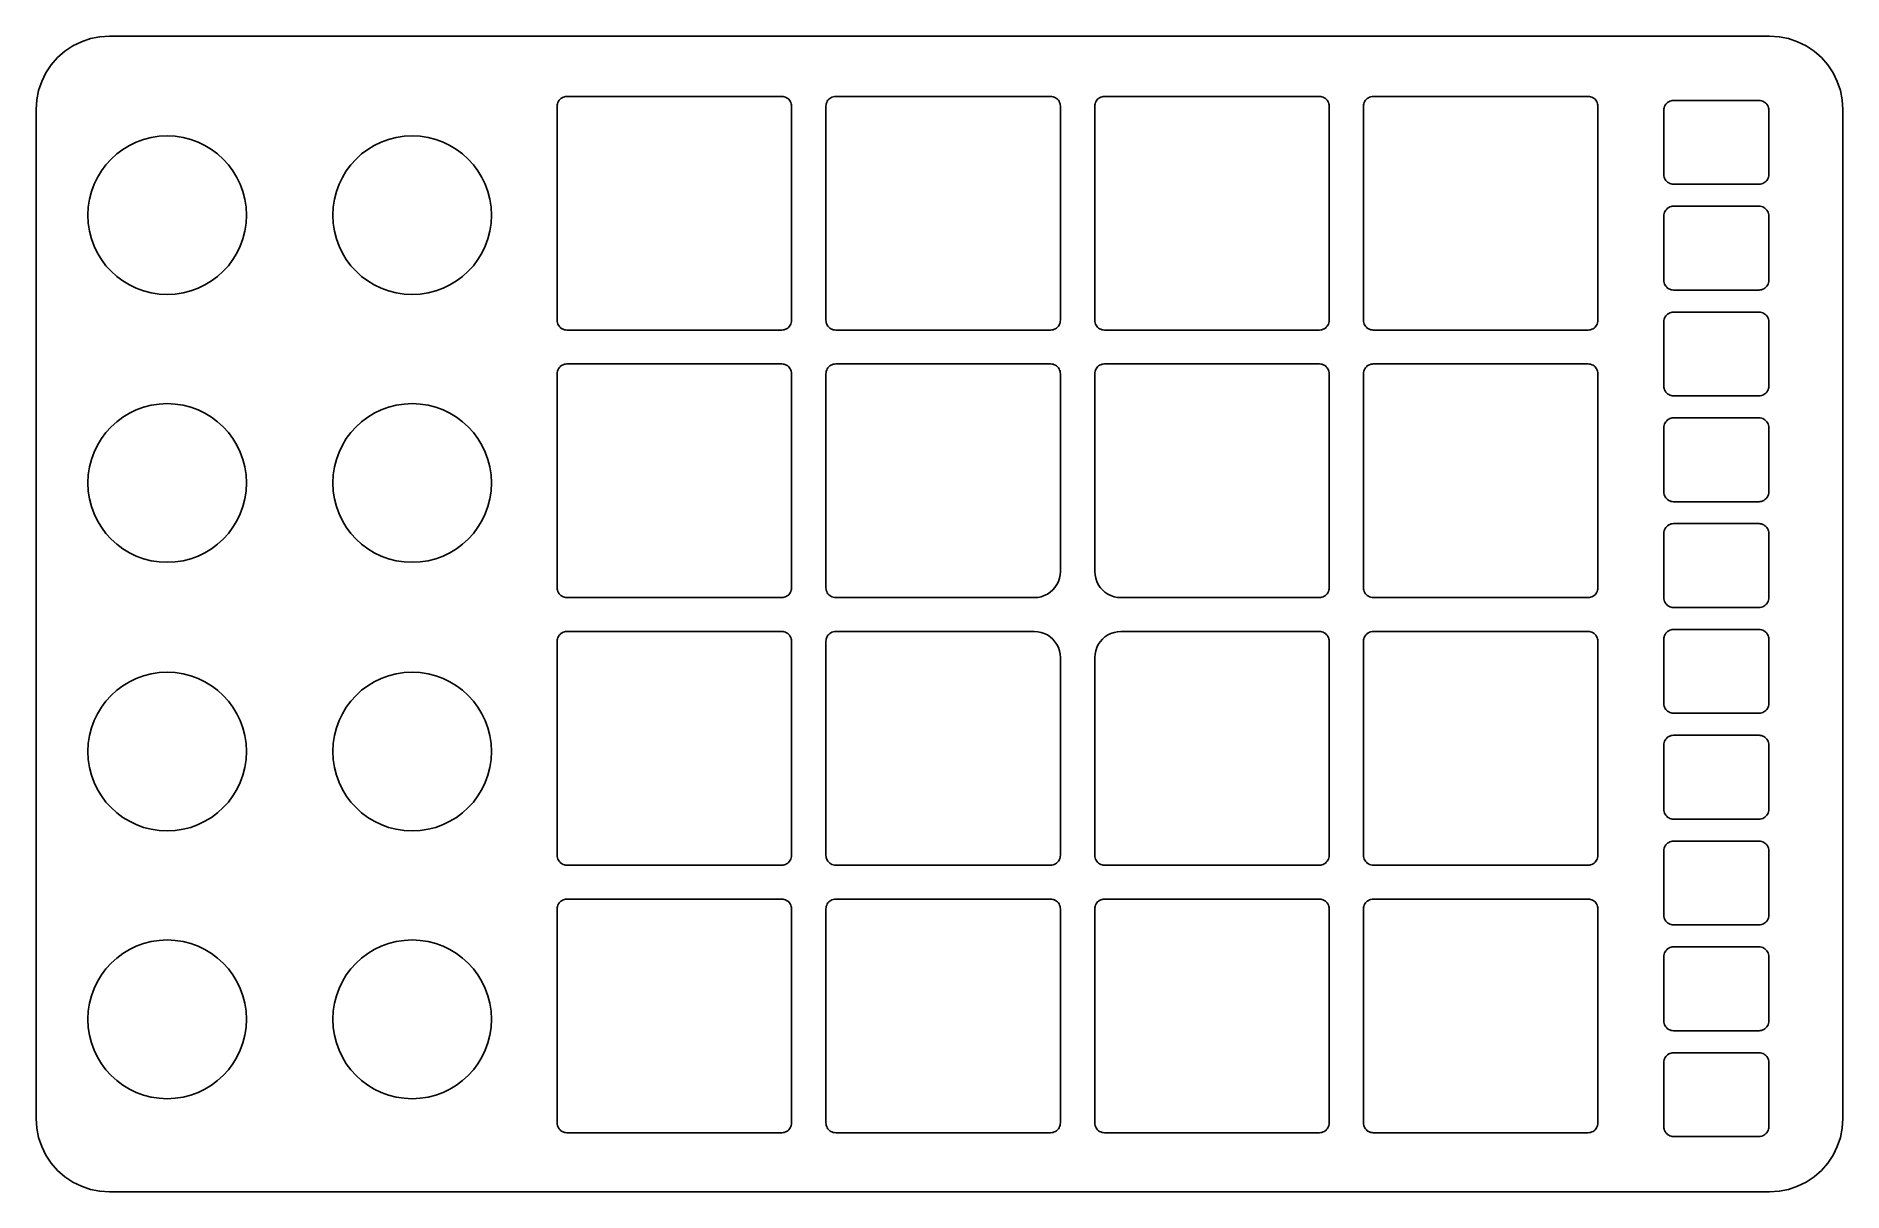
# Model space of a CAD drawing. Header units: millimetres. Extents: x 2 to 224, y 2 to 144.
import ezdxf

# ---------------------------------------------------------------- set-up
doc = ezdxf.new("R2010")
doc.units = ezdxf.units.MM

msp = doc.modelspace()

# ---------------------------------------------------------------- linework, layer by layer
at = {"layer": 'CUT', "color": 1}
for points in [[(2.5, 135.5), (2.577, 136.6747), (2.8067, 137.8294), (3.1851, 138.9442), (3.7058, 140), (4.3598, 140.9789), (5.136, 141.864), (6.0211, 142.6402), (7, 143.2942), (8.0558, 143.8149), (9.1706, 144.1933), (10.3253, 144.423), (11.5, 144.5), (215.5, 144.5), (216.6747, 144.423), (217.8294, 144.1933), (218.9442, 143.8149), (220, 143.2942), (220.9789, 142.6402), (221.864, 141.864), (222.6402, 140.9789), (223.2942, 140), (223.8149, 138.9442), (224.1933, 137.8294), (224.423, 136.6747), (224.5, 135.5), (224.5, 11.5), (224.423, 10.3253), (224.1933, 9.1706), (223.8149, 8.0558), (223.2942, 7), (222.6402, 6.0211), (221.864, 5.136), (220.9789, 4.3598), (220, 3.7058), (218.9442, 3.1851), (217.8294, 2.8067), (216.6747, 2.577), (215.5, 2.5), (11.5, 2.5), (10.3253, 2.577), (9.1706, 2.8067), (8.0558, 3.1851), (7, 3.7058), (6.0211, 4.3598), (5.136, 5.136), (4.3598, 6.0211), (3.7058, 7), (3.1851, 8.0558), (2.8067, 9.1706), (2.577, 10.3253), (2.5, 11.5)], [(66.52, 135.89), (66.5303, 136.0466), (66.5609, 136.2006), (66.6113, 136.3492), (66.6808, 136.49), (66.768, 136.6205), (66.8715, 136.7385), (66.9895, 136.842), (67.12, 136.9292), (67.2608, 136.9987), (67.4094, 137.0491), (67.5634, 137.0797), (67.72, 137.09), (94.12, 137.09), (94.2766, 137.0797), (94.4306, 137.0491), (94.5792, 136.9987), (94.72, 136.9292), (94.8505, 136.842), (94.9685, 136.7385), (95.072, 136.6205), (95.1592, 136.49), (95.2287, 136.3492), (95.2791, 136.2006), (95.3097, 136.0466), (95.32, 135.89), (95.32, 109.59), (95.3097, 109.4334), (95.2791, 109.2794), (95.2287, 109.1308), (95.1592, 108.99), (95.072, 108.8595), (94.9685, 108.7415), (94.8505, 108.638), (94.72, 108.5508), (94.5792, 108.4813), (94.4306, 108.4309), (94.2766, 108.4003), (94.12, 108.39), (67.72, 108.39), (67.5634, 108.4003), (67.4094, 108.4309), (67.2608, 108.4813), (67.12, 108.5508), (66.9895, 108.638), (66.8715, 108.7415), (66.768, 108.8595), (66.6808, 108.99), (66.6113, 109.1308), (66.5609, 109.2794), (66.5303, 109.4334), (66.52, 109.59)], [(99.55, 135.89), (99.5603, 136.0466), (99.5909, 136.2006), (99.6413, 136.3492), (99.7108, 136.49), (99.798, 136.6205), (99.9015, 136.7385), (100.0195, 136.842), (100.15, 136.9292), (100.2908, 136.9987), (100.4394, 137.0491), (100.5934, 137.0797), (100.75, 137.09), (127.15, 137.09), (127.3066, 137.0797), (127.4606, 137.0491), (127.6092, 136.9987), (127.75, 136.9292), (127.8805, 136.842), (127.9985, 136.7385), (128.102, 136.6205), (128.1892, 136.49), (128.2587, 136.3492), (128.3091, 136.2006), (128.3397, 136.0466), (128.35, 135.89), (128.35, 109.59), (128.3397, 109.4334), (128.3091, 109.2794), (128.2587, 109.1308), (128.1892, 108.99), (128.102, 108.8595), (127.9985, 108.7415), (127.8805, 108.638), (127.75, 108.5508), (127.6092, 108.4813), (127.4606, 108.4309), (127.3066, 108.4003), (127.15, 108.39), (100.75, 108.39), (100.5934, 108.4003), (100.4394, 108.4309), (100.2908, 108.4813), (100.15, 108.5508), (100.0195, 108.638), (99.9015, 108.7415), (99.798, 108.8595), (99.7108, 108.99), (99.6413, 109.1308), (99.5909, 109.2794), (99.5603, 109.4334), (99.55, 109.59)], [(132.58, 135.89), (132.5903, 136.0466), (132.6209, 136.2006), (132.6713, 136.3492), (132.7408, 136.49), (132.828, 136.6205), (132.9315, 136.7385), (133.0495, 136.842), (133.18, 136.9292), (133.3208, 136.9987), (133.4694, 137.0491), (133.6234, 137.0797), (133.78, 137.09), (160.18, 137.09), (160.3366, 137.0797), (160.4906, 137.0491), (160.6392, 136.9987), (160.78, 136.9292), (160.9105, 136.842), (161.0285, 136.7385), (161.132, 136.6205), (161.2192, 136.49), (161.2887, 136.3492), (161.3391, 136.2006), (161.3697, 136.0466), (161.38, 135.89), (161.38, 109.59), (161.3697, 109.4334), (161.3391, 109.2794), (161.2887, 109.1308), (161.2192, 108.99), (161.132, 108.8595), (161.0285, 108.7415), (160.9105, 108.638), (160.78, 108.5508), (160.6392, 108.4813), (160.4906, 108.4309), (160.3366, 108.4003), (160.18, 108.39), (133.78, 108.39), (133.6234, 108.4003), (133.4694, 108.4309), (133.3208, 108.4813), (133.18, 108.5508), (133.0495, 108.638), (132.9315, 108.7415), (132.828, 108.8595), (132.7408, 108.99), (132.6713, 109.1308), (132.6209, 109.2794), (132.5903, 109.4334), (132.58, 109.59)], [(165.6, 135.89), (165.6103, 136.0466), (165.6409, 136.2006), (165.6913, 136.3492), (165.7608, 136.49), (165.848, 136.6205), (165.9515, 136.7385), (166.0695, 136.842), (166.2, 136.9292), (166.3408, 136.9987), (166.4894, 137.0491), (166.6434, 137.0797), (166.8, 137.09), (193.2, 137.09), (193.3566, 137.0797), (193.5106, 137.0491), (193.6592, 136.9987), (193.8, 136.9292), (193.9305, 136.842), (194.0485, 136.7385), (194.152, 136.6205), (194.2392, 136.49), (194.3087, 136.3492), (194.3591, 136.2006), (194.3897, 136.0466), (194.4, 135.89), (194.4, 109.59), (194.3897, 109.4334), (194.3591, 109.2794), (194.3087, 109.1308), (194.2392, 108.99), (194.152, 108.8595), (194.0485, 108.7415), (193.9305, 108.638), (193.8, 108.5508), (193.6592, 108.4813), (193.5106, 108.4309), (193.3566, 108.4003), (193.2, 108.39), (166.8, 108.39), (166.6434, 108.4003), (166.4894, 108.4309), (166.3408, 108.4813), (166.2, 108.5508), (166.0695, 108.638), (165.9515, 108.7415), (165.848, 108.8595), (165.7608, 108.99), (165.6913, 109.1308), (165.6409, 109.2794), (165.6103, 109.4334), (165.6, 109.59)], [(202.5, 135.4), (202.5103, 135.5566), (202.5409, 135.7106), (202.5913, 135.8592), (202.6608, 136), (202.748, 136.1305), (202.8515, 136.2485), (202.9695, 136.352), (203.1, 136.4392), (203.2408, 136.5087), (203.3894, 136.5591), (203.5434, 136.5897), (203.7, 136.6), (214.2, 136.6), (214.3566, 136.5897), (214.5106, 136.5591), (214.6592, 136.5087), (214.8, 136.4392), (214.9305, 136.352), (215.0485, 136.2485), (215.152, 136.1305), (215.2392, 136), (215.3087, 135.8592), (215.3591, 135.7106), (215.3897, 135.5566), (215.4, 135.4), (215.4, 127.5), (215.3897, 127.3434), (215.3591, 127.1894), (215.3087, 127.0408), (215.2392, 126.9), (215.152, 126.7695), (215.0485, 126.6515), (214.9305, 126.548), (214.8, 126.4608), (214.6592, 126.3913), (214.5106, 126.3409), (214.3566, 126.3103), (214.2, 126.3), (203.7, 126.3), (203.5434, 126.3103), (203.3894, 126.3409), (203.2408, 126.3913), (203.1, 126.4608), (202.9695, 126.548), (202.8515, 126.6515), (202.748, 126.7695), (202.6608, 126.9), (202.5913, 127.0408), (202.5409, 127.1894), (202.5103, 127.3434), (202.5, 127.5)], [(202.5, 122.4), (202.5103, 122.5566), (202.5409, 122.7106), (202.5913, 122.8592), (202.6608, 123), (202.748, 123.1305), (202.8515, 123.2485), (202.9695, 123.352), (203.1, 123.4392), (203.2408, 123.5087), (203.3894, 123.5591), (203.5434, 123.5897), (203.7, 123.6), (214.2, 123.6), (214.3566, 123.5897), (214.5106, 123.5591), (214.6592, 123.5087), (214.8, 123.4392), (214.9305, 123.352), (215.0485, 123.2485), (215.152, 123.1305), (215.2392, 123), (215.3087, 122.8592), (215.3591, 122.7106), (215.3897, 122.5566), (215.4, 122.4), (215.4, 114.5), (215.3897, 114.3434), (215.3591, 114.1894), (215.3087, 114.0408), (215.2392, 113.9), (215.152, 113.7695), (215.0485, 113.6515), (214.9305, 113.548), (214.8, 113.4608), (214.6592, 113.3913), (214.5106, 113.3409), (214.3566, 113.3103), (214.2, 113.3), (203.7, 113.3), (203.5434, 113.3103), (203.3894, 113.3409), (203.2408, 113.3913), (203.1, 113.4608), (202.9695, 113.548), (202.8515, 113.6515), (202.748, 113.7695), (202.6608, 113.9), (202.5913, 114.0408), (202.5409, 114.1894), (202.5103, 114.3434), (202.5, 114.5)], [(202.5, 109.4), (202.5103, 109.5566), (202.5409, 109.7106), (202.5913, 109.8592), (202.6608, 110), (202.748, 110.1305), (202.8515, 110.2485), (202.9695, 110.352), (203.1, 110.4392), (203.2408, 110.5087), (203.3894, 110.5591), (203.5434, 110.5897), (203.7, 110.6), (214.2, 110.6), (214.3566, 110.5897), (214.5106, 110.5591), (214.6592, 110.5087), (214.8, 110.4392), (214.9305, 110.352), (215.0485, 110.2485), (215.152, 110.1305), (215.2392, 110), (215.3087, 109.8592), (215.3591, 109.7106), (215.3897, 109.5566), (215.4, 109.4), (215.4, 101.5), (215.3897, 101.3434), (215.3591, 101.1894), (215.3087, 101.0408), (215.2392, 100.9), (215.152, 100.7695), (215.0485, 100.6515), (214.9305, 100.548), (214.8, 100.4608), (214.6592, 100.3913), (214.5106, 100.3409), (214.3566, 100.3103), (214.2, 100.3), (203.7, 100.3), (203.5434, 100.3103), (203.3894, 100.3409), (203.2408, 100.3913), (203.1, 100.4608), (202.9695, 100.548), (202.8515, 100.6515), (202.748, 100.7695), (202.6608, 100.9), (202.5913, 101.0408), (202.5409, 101.1894), (202.5103, 101.3434), (202.5, 101.5)], [(66.52, 103.02), (66.5303, 103.1766), (66.5609, 103.3306), (66.6113, 103.4792), (66.6808, 103.62), (66.768, 103.7505), (66.8715, 103.8685), (66.9895, 103.972), (67.12, 104.0592), (67.2608, 104.1287), (67.4094, 104.1791), (67.5634, 104.2097), (67.72, 104.22), (94.12, 104.22), (94.2766, 104.2097), (94.4306, 104.1791), (94.5792, 104.1287), (94.72, 104.0592), (94.8505, 103.972), (94.9685, 103.8685), (95.072, 103.7505), (95.1592, 103.62), (95.2287, 103.4792), (95.2791, 103.3306), (95.3097, 103.1766), (95.32, 103.02), (95.32, 76.72), (95.3097, 76.5634), (95.2791, 76.4094), (95.2287, 76.2608), (95.1592, 76.12), (95.072, 75.9895), (94.9685, 75.8715), (94.8505, 75.768), (94.72, 75.6808), (94.5792, 75.6113), (94.4306, 75.5609), (94.2766, 75.5303), (94.12, 75.52), (67.72, 75.52), (67.5634, 75.5303), (67.4094, 75.5609), (67.2608, 75.6113), (67.12, 75.6808), (66.9895, 75.768), (66.8715, 75.8715), (66.768, 75.9895), (66.6808, 76.12), (66.6113, 76.2608), (66.5609, 76.4094), (66.5303, 76.5634), (66.52, 76.72)], [(99.55, 103.02), (99.5603, 103.1766), (99.5909, 103.3306), (99.6413, 103.4792), (99.7108, 103.62), (99.798, 103.7505), (99.9015, 103.8685), (100.0195, 103.972), (100.15, 104.0592), (100.2908, 104.1287), (100.4394, 104.1791), (100.5934, 104.2097), (100.75, 104.22), (127.15, 104.22), (127.3066, 104.2097), (127.4606, 104.1791), (127.6092, 104.1287), (127.75, 104.0592), (127.8805, 103.972), (127.9985, 103.8685), (128.102, 103.7505), (128.1892, 103.62), (128.2587, 103.4792), (128.3091, 103.3306), (128.3397, 103.1766), (128.35, 103.02), (128.35, 78.72), (128.3226, 78.3023), (128.241, 77.8918), (128.1064, 77.4954), (127.9213, 77.12), (127.6887, 76.772), (127.4127, 76.4573), (127.098, 76.1813), (126.75, 75.9487), (126.3746, 75.7636), (125.9782, 75.629), (125.5677, 75.5474), (125.15, 75.52), (100.75, 75.52), (100.5934, 75.5303), (100.4394, 75.5609), (100.2908, 75.6113), (100.15, 75.6808), (100.0195, 75.768), (99.9015, 75.8715), (99.798, 75.9895), (99.7108, 76.12), (99.6413, 76.2608), (99.5909, 76.4094), (99.5603, 76.5634), (99.55, 76.72)], [(132.58, 103.02), (132.5903, 103.1766), (132.6209, 103.3306), (132.6713, 103.4792), (132.7408, 103.62), (132.828, 103.7505), (132.9315, 103.8685), (133.0495, 103.972), (133.18, 104.0592), (133.3208, 104.1287), (133.4694, 104.1791), (133.6234, 104.2097), (133.78, 104.22), (160.18, 104.22), (160.3366, 104.2097), (160.4906, 104.1791), (160.6392, 104.1287), (160.78, 104.0592), (160.9105, 103.972), (161.0285, 103.8685), (161.132, 103.7505), (161.2192, 103.62), (161.2887, 103.4792), (161.3391, 103.3306), (161.3697, 103.1766), (161.38, 103.02), (161.38, 76.72), (161.3697, 76.5634), (161.3391, 76.4094), (161.2887, 76.2608), (161.2192, 76.12), (161.132, 75.9895), (161.0285, 75.8715), (160.9105, 75.768), (160.78, 75.6808), (160.6392, 75.6113), (160.4906, 75.5609), (160.3366, 75.5303), (160.18, 75.52), (135.78, 75.52), (135.3623, 75.5474), (134.9518, 75.629), (134.5554, 75.7636), (134.18, 75.9487), (133.832, 76.1813), (133.5173, 76.4573), (133.2413, 76.772), (133.0087, 77.12), (132.8236, 77.4954), (132.689, 77.8918), (132.6074, 78.3023), (132.58, 78.72)], [(165.6, 103.02), (165.6103, 103.1766), (165.6409, 103.3306), (165.6913, 103.4792), (165.7608, 103.62), (165.848, 103.7505), (165.9515, 103.8685), (166.0695, 103.972), (166.2, 104.0592), (166.3408, 104.1287), (166.4894, 104.1791), (166.6434, 104.2097), (166.8, 104.22), (193.2, 104.22), (193.3566, 104.2097), (193.5106, 104.1791), (193.6592, 104.1287), (193.8, 104.0592), (193.9305, 103.972), (194.0485, 103.8685), (194.152, 103.7505), (194.2392, 103.62), (194.3087, 103.4792), (194.3591, 103.3306), (194.3897, 103.1766), (194.4, 103.02), (194.4, 76.72), (194.3897, 76.5634), (194.3591, 76.4094), (194.3087, 76.2608), (194.2392, 76.12), (194.152, 75.9895), (194.0485, 75.8715), (193.9305, 75.768), (193.8, 75.6808), (193.6592, 75.6113), (193.5106, 75.5609), (193.3566, 75.5303), (193.2, 75.52), (166.8, 75.52), (166.6434, 75.5303), (166.4894, 75.5609), (166.3408, 75.6113), (166.2, 75.6808), (166.0695, 75.768), (165.9515, 75.8715), (165.848, 75.9895), (165.7608, 76.12), (165.6913, 76.2608), (165.6409, 76.4094), (165.6103, 76.5634), (165.6, 76.72)], [(202.5, 96.4), (202.5103, 96.5566), (202.5409, 96.7106), (202.5913, 96.8592), (202.6608, 97), (202.748, 97.1305), (202.8515, 97.2485), (202.9695, 97.352), (203.1, 97.4392), (203.2408, 97.5087), (203.3894, 97.5591), (203.5434, 97.5897), (203.7, 97.6), (214.2, 97.6), (214.3566, 97.5897), (214.5106, 97.5591), (214.6592, 97.5087), (214.8, 97.4392), (214.9305, 97.352), (215.0485, 97.2485), (215.152, 97.1305), (215.2392, 97), (215.3087, 96.8592), (215.3591, 96.7106), (215.3897, 96.5566), (215.4, 96.4), (215.4, 88.5), (215.3897, 88.3434), (215.3591, 88.1894), (215.3087, 88.0408), (215.2392, 87.9), (215.152, 87.7695), (215.0485, 87.6515), (214.9305, 87.548), (214.8, 87.4608), (214.6592, 87.3913), (214.5106, 87.3409), (214.3566, 87.3103), (214.2, 87.3), (203.7, 87.3), (203.5434, 87.3103), (203.3894, 87.3409), (203.2408, 87.3913), (203.1, 87.4608), (202.9695, 87.548), (202.8515, 87.6515), (202.748, 87.7695), (202.6608, 87.9), (202.5913, 88.0408), (202.5409, 88.1894), (202.5103, 88.3434), (202.5, 88.5)], [(202.5, 83.4), (202.5103, 83.5566), (202.5409, 83.7106), (202.5913, 83.8592), (202.6608, 84), (202.748, 84.1305), (202.8515, 84.2485), (202.9695, 84.352), (203.1, 84.4392), (203.2408, 84.5087), (203.3894, 84.5591), (203.5434, 84.5897), (203.7, 84.6), (214.2, 84.6), (214.3566, 84.5897), (214.5106, 84.5591), (214.6592, 84.5087), (214.8, 84.4392), (214.9305, 84.352), (215.0485, 84.2485), (215.152, 84.1305), (215.2392, 84), (215.3087, 83.8592), (215.3591, 83.7106), (215.3897, 83.5566), (215.4, 83.4), (215.4, 75.5), (215.3897, 75.3434), (215.3591, 75.1894), (215.3087, 75.0408), (215.2392, 74.9), (215.152, 74.7695), (215.0485, 74.6515), (214.9305, 74.548), (214.8, 74.4608), (214.6592, 74.3913), (214.5106, 74.3409), (214.3566, 74.3103), (214.2, 74.3), (203.7, 74.3), (203.5434, 74.3103), (203.3894, 74.3409), (203.2408, 74.3913), (203.1, 74.4608), (202.9695, 74.548), (202.8515, 74.6515), (202.748, 74.7695), (202.6608, 74.9), (202.5913, 75.0408), (202.5409, 75.1894), (202.5103, 75.3434), (202.5, 75.5)], [(66.52, 70.15), (66.5303, 70.3066), (66.5609, 70.4606), (66.6113, 70.6092), (66.6808, 70.75), (66.768, 70.8805), (66.8715, 70.9985), (66.9895, 71.102), (67.12, 71.1892), (67.2608, 71.2587), (67.4094, 71.3091), (67.5634, 71.3397), (67.72, 71.35), (94.12, 71.35), (94.2766, 71.3397), (94.4306, 71.3091), (94.5792, 71.2587), (94.72, 71.1892), (94.8505, 71.102), (94.9685, 70.9985), (95.072, 70.8805), (95.1592, 70.75), (95.2287, 70.6092), (95.2791, 70.4606), (95.3097, 70.3066), (95.32, 70.15), (95.32, 43.85), (95.3097, 43.6934), (95.2791, 43.5394), (95.2287, 43.3908), (95.1592, 43.25), (95.072, 43.1195), (94.9685, 43.0015), (94.8505, 42.898), (94.72, 42.8108), (94.5792, 42.7413), (94.4306, 42.6909), (94.2766, 42.6603), (94.12, 42.65), (67.72, 42.65), (67.5634, 42.6603), (67.4094, 42.6909), (67.2608, 42.7413), (67.12, 42.8108), (66.9895, 42.898), (66.8715, 43.0015), (66.768, 43.1195), (66.6808, 43.25), (66.6113, 43.3908), (66.5609, 43.5394), (66.5303, 43.6934), (66.52, 43.85)], [(99.55, 70.15), (99.5603, 70.3066), (99.5909, 70.4606), (99.6413, 70.6092), (99.7108, 70.75), (99.798, 70.8805), (99.9015, 70.9985), (100.0195, 71.102), (100.15, 71.1892), (100.2908, 71.2587), (100.4394, 71.3091), (100.5934, 71.3397), (100.75, 71.35), (125.15, 71.35), (125.5677, 71.3226), (125.9782, 71.241), (126.3746, 71.1064), (126.75, 70.9213), (127.098, 70.6887), (127.4127, 70.4127), (127.6887, 70.098), (127.9213, 69.75), (128.1064, 69.3746), (128.241, 68.9782), (128.3226, 68.5677), (128.35, 68.15), (128.35, 43.85), (128.3397, 43.6934), (128.3091, 43.5394), (128.2587, 43.3908), (128.1892, 43.25), (128.102, 43.1195), (127.9985, 43.0015), (127.8805, 42.898), (127.75, 42.8108), (127.6092, 42.7413), (127.4606, 42.6909), (127.3066, 42.6603), (127.15, 42.65), (100.75, 42.65), (100.5934, 42.6603), (100.4394, 42.6909), (100.2908, 42.7413), (100.15, 42.8108), (100.0195, 42.898), (99.9015, 43.0015), (99.798, 43.1195), (99.7108, 43.25), (99.6413, 43.3908), (99.5909, 43.5394), (99.5603, 43.6934), (99.55, 43.85)], [(132.58, 68.15), (132.6074, 68.5677), (132.689, 68.9782), (132.8236, 69.3746), (133.0087, 69.75), (133.2413, 70.098), (133.5173, 70.4127), (133.832, 70.6887), (134.18, 70.9213), (134.5554, 71.1064), (134.9518, 71.241), (135.3623, 71.3226), (135.78, 71.35), (160.18, 71.35), (160.3366, 71.3397), (160.4906, 71.3091), (160.6392, 71.2587), (160.78, 71.1892), (160.9105, 71.102), (161.0285, 70.9985), (161.132, 70.8805), (161.2192, 70.75), (161.2887, 70.6092), (161.3391, 70.4606), (161.3697, 70.3066), (161.38, 70.15), (161.38, 43.85), (161.3697, 43.6934), (161.3391, 43.5394), (161.2887, 43.3908), (161.2192, 43.25), (161.132, 43.1195), (161.0285, 43.0015), (160.9105, 42.898), (160.78, 42.8108), (160.6392, 42.7413), (160.4906, 42.6909), (160.3366, 42.6603), (160.18, 42.65), (133.78, 42.65), (133.6234, 42.6603), (133.4694, 42.6909), (133.3208, 42.7413), (133.18, 42.8108), (133.0495, 42.898), (132.9315, 43.0015), (132.828, 43.1195), (132.7408, 43.25), (132.6713, 43.3908), (132.6209, 43.5394), (132.5903, 43.6934), (132.58, 43.85)], [(165.6, 70.15), (165.6103, 70.3066), (165.6409, 70.4606), (165.6913, 70.6092), (165.7608, 70.75), (165.848, 70.8805), (165.9515, 70.9985), (166.0695, 71.102), (166.2, 71.1892), (166.3408, 71.2587), (166.4894, 71.3091), (166.6434, 71.3397), (166.8, 71.35), (193.2, 71.35), (193.3566, 71.3397), (193.5106, 71.3091), (193.6592, 71.2587), (193.8, 71.1892), (193.9305, 71.102), (194.0485, 70.9985), (194.152, 70.8805), (194.2392, 70.75), (194.3087, 70.6092), (194.3591, 70.4606), (194.3897, 70.3066), (194.4, 70.15), (194.4, 43.85), (194.3897, 43.6934), (194.3591, 43.5394), (194.3087, 43.3908), (194.2392, 43.25), (194.152, 43.1195), (194.0485, 43.0015), (193.9305, 42.898), (193.8, 42.8108), (193.6592, 42.7413), (193.5106, 42.6909), (193.3566, 42.6603), (193.2, 42.65), (166.8, 42.65), (166.6434, 42.6603), (166.4894, 42.6909), (166.3408, 42.7413), (166.2, 42.8108), (166.0695, 42.898), (165.9515, 43.0015), (165.848, 43.1195), (165.7608, 43.25), (165.6913, 43.3908), (165.6409, 43.5394), (165.6103, 43.6934), (165.6, 43.85)], [(202.5, 70.4), (202.5103, 70.5566), (202.5409, 70.7106), (202.5913, 70.8592), (202.6608, 71), (202.748, 71.1305), (202.8515, 71.2485), (202.9695, 71.352), (203.1, 71.4392), (203.2408, 71.5087), (203.3894, 71.5591), (203.5434, 71.5897), (203.7, 71.6), (214.2, 71.6), (214.3566, 71.5897), (214.5106, 71.5591), (214.6592, 71.5087), (214.8, 71.4392), (214.9305, 71.352), (215.0485, 71.2485), (215.152, 71.1305), (215.2392, 71), (215.3087, 70.8592), (215.3591, 70.7106), (215.3897, 70.5566), (215.4, 70.4), (215.4, 62.5), (215.3897, 62.3434), (215.3591, 62.1894), (215.3087, 62.0408), (215.2392, 61.9), (215.152, 61.7695), (215.0485, 61.6515), (214.9305, 61.548), (214.8, 61.4608), (214.6592, 61.3913), (214.5106, 61.3409), (214.3566, 61.3103), (214.2, 61.3), (203.7, 61.3), (203.5434, 61.3103), (203.3894, 61.3409), (203.2408, 61.3913), (203.1, 61.4608), (202.9695, 61.548), (202.8515, 61.6515), (202.748, 61.7695), (202.6608, 61.9), (202.5913, 62.0408), (202.5409, 62.1894), (202.5103, 62.3434), (202.5, 62.5)], [(202.5, 57.4), (202.5103, 57.5566), (202.5409, 57.7106), (202.5913, 57.8592), (202.6608, 58), (202.748, 58.1305), (202.8515, 58.2485), (202.9695, 58.352), (203.1, 58.4392), (203.2408, 58.5087), (203.3894, 58.5591), (203.5434, 58.5897), (203.7, 58.6), (214.2, 58.6), (214.3566, 58.5897), (214.5106, 58.5591), (214.6592, 58.5087), (214.8, 58.4392), (214.9305, 58.352), (215.0485, 58.2485), (215.152, 58.1305), (215.2392, 58), (215.3087, 57.8592), (215.3591, 57.7106), (215.3897, 57.5566), (215.4, 57.4), (215.4, 49.5), (215.3897, 49.3434), (215.3591, 49.1894), (215.3087, 49.0408), (215.2392, 48.9), (215.152, 48.7695), (215.0485, 48.6515), (214.9305, 48.548), (214.8, 48.4608), (214.6592, 48.3913), (214.5106, 48.3409), (214.3566, 48.3103), (214.2, 48.3), (203.7, 48.3), (203.5434, 48.3103), (203.3894, 48.3409), (203.2408, 48.3913), (203.1, 48.4608), (202.9695, 48.548), (202.8515, 48.6515), (202.748, 48.7695), (202.6608, 48.9), (202.5913, 49.0408), (202.5409, 49.1894), (202.5103, 49.3434), (202.5, 49.5)], [(202.5, 44.4), (202.5103, 44.5566), (202.5409, 44.7106), (202.5913, 44.8592), (202.6608, 45), (202.748, 45.1305), (202.8515, 45.2485), (202.9695, 45.352), (203.1, 45.4392), (203.2408, 45.5087), (203.3894, 45.5591), (203.5434, 45.5897), (203.7, 45.6), (214.2, 45.6), (214.3566, 45.5897), (214.5106, 45.5591), (214.6592, 45.5087), (214.8, 45.4392), (214.9305, 45.352), (215.0485, 45.2485), (215.152, 45.1305), (215.2392, 45), (215.3087, 44.8592), (215.3591, 44.7106), (215.3897, 44.5566), (215.4, 44.4), (215.4, 36.5), (215.3897, 36.3434), (215.3591, 36.1894), (215.3087, 36.0408), (215.2392, 35.9), (215.152, 35.7695), (215.0485, 35.6515), (214.9305, 35.548), (214.8, 35.4608), (214.6592, 35.3913), (214.5106, 35.3409), (214.3566, 35.3103), (214.2, 35.3), (203.7, 35.3), (203.5434, 35.3103), (203.3894, 35.3409), (203.2408, 35.3913), (203.1, 35.4608), (202.9695, 35.548), (202.8515, 35.6515), (202.748, 35.7695), (202.6608, 35.9), (202.5913, 36.0408), (202.5409, 36.1894), (202.5103, 36.3434), (202.5, 36.5)], [(66.52, 37.27), (66.5303, 37.4266), (66.5609, 37.5806), (66.6113, 37.7292), (66.6808, 37.87), (66.768, 38.0005), (66.8715, 38.1185), (66.9895, 38.222), (67.12, 38.3092), (67.2608, 38.3787), (67.4094, 38.4291), (67.5634, 38.4597), (67.72, 38.47), (94.12, 38.47), (94.2766, 38.4597), (94.4306, 38.4291), (94.5792, 38.3787), (94.72, 38.3092), (94.8505, 38.222), (94.9685, 38.1185), (95.072, 38.0005), (95.1592, 37.87), (95.2287, 37.7292), (95.2791, 37.5806), (95.3097, 37.4266), (95.32, 37.27), (95.32, 10.97), (95.3097, 10.8134), (95.2791, 10.6594), (95.2287, 10.5108), (95.1592, 10.37), (95.072, 10.2395), (94.9685, 10.1215), (94.8505, 10.018), (94.72, 9.9308), (94.5792, 9.8613), (94.4306, 9.8109), (94.2766, 9.7803), (94.12, 9.77), (67.72, 9.77), (67.5634, 9.7803), (67.4094, 9.8109), (67.2608, 9.8613), (67.12, 9.9308), (66.9895, 10.018), (66.8715, 10.1215), (66.768, 10.2395), (66.6808, 10.37), (66.6113, 10.5108), (66.5609, 10.6594), (66.5303, 10.8134), (66.52, 10.97)], [(99.55, 37.27), (99.5603, 37.4266), (99.5909, 37.5806), (99.6413, 37.7292), (99.7108, 37.87), (99.798, 38.0005), (99.9015, 38.1185), (100.0195, 38.222), (100.15, 38.3092), (100.2908, 38.3787), (100.4394, 38.4291), (100.5934, 38.4597), (100.75, 38.47), (127.15, 38.47), (127.3066, 38.4597), (127.4606, 38.4291), (127.6092, 38.3787), (127.75, 38.3092), (127.8805, 38.222), (127.9985, 38.1185), (128.102, 38.0005), (128.1892, 37.87), (128.2587, 37.7292), (128.3091, 37.5806), (128.3397, 37.4266), (128.35, 37.27), (128.35, 10.97), (128.3397, 10.8134), (128.3091, 10.6594), (128.2587, 10.5108), (128.1892, 10.37), (128.102, 10.2395), (127.9985, 10.1215), (127.8805, 10.018), (127.75, 9.9308), (127.6092, 9.8613), (127.4606, 9.8109), (127.3066, 9.7803), (127.15, 9.77), (100.75, 9.77), (100.5934, 9.7803), (100.4394, 9.8109), (100.2908, 9.8613), (100.15, 9.9308), (100.0195, 10.018), (99.9015, 10.1215), (99.798, 10.2395), (99.7108, 10.37), (99.6413, 10.5108), (99.5909, 10.6594), (99.5603, 10.8134), (99.55, 10.97)], [(132.58, 37.27), (132.5903, 37.4266), (132.6209, 37.5806), (132.6713, 37.7292), (132.7408, 37.87), (132.828, 38.0005), (132.9315, 38.1185), (133.0495, 38.222), (133.18, 38.3092), (133.3208, 38.3787), (133.4694, 38.4291), (133.6234, 38.4597), (133.78, 38.47), (160.18, 38.47), (160.3366, 38.4597), (160.4906, 38.4291), (160.6392, 38.3787), (160.78, 38.3092), (160.9105, 38.222), (161.0285, 38.1185), (161.132, 38.0005), (161.2192, 37.87), (161.2887, 37.7292), (161.3391, 37.5806), (161.3697, 37.4266), (161.38, 37.27), (161.38, 10.97), (161.3697, 10.8134), (161.3391, 10.6594), (161.2887, 10.5108), (161.2192, 10.37), (161.132, 10.2395), (161.0285, 10.1215), (160.9105, 10.018), (160.78, 9.9308), (160.6392, 9.8613), (160.4906, 9.8109), (160.3366, 9.7803), (160.18, 9.77), (133.78, 9.77), (133.6234, 9.7803), (133.4694, 9.8109), (133.3208, 9.8613), (133.18, 9.9308), (133.0495, 10.018), (132.9315, 10.1215), (132.828, 10.2395), (132.7408, 10.37), (132.6713, 10.5108), (132.6209, 10.6594), (132.5903, 10.8134), (132.58, 10.97)], [(165.6, 37.27), (165.6103, 37.4266), (165.6409, 37.5806), (165.6913, 37.7292), (165.7608, 37.87), (165.848, 38.0005), (165.9515, 38.1185), (166.0695, 38.222), (166.2, 38.3092), (166.3408, 38.3787), (166.4894, 38.4291), (166.6434, 38.4597), (166.8, 38.47), (193.2, 38.47), (193.3566, 38.4597), (193.5106, 38.4291), (193.6592, 38.3787), (193.8, 38.3092), (193.9305, 38.222), (194.0485, 38.1185), (194.152, 38.0005), (194.2392, 37.87), (194.3087, 37.7292), (194.3591, 37.5806), (194.3897, 37.4266), (194.4, 37.27), (194.4, 10.97), (194.3897, 10.8134), (194.3591, 10.6594), (194.3087, 10.5108), (194.2392, 10.37), (194.152, 10.2395), (194.0485, 10.1215), (193.9305, 10.018), (193.8, 9.9308), (193.6592, 9.8613), (193.5106, 9.8109), (193.3566, 9.7803), (193.2, 9.77), (166.8, 9.77), (166.6434, 9.7803), (166.4894, 9.8109), (166.3408, 9.8613), (166.2, 9.9308), (166.0695, 10.018), (165.9515, 10.1215), (165.848, 10.2395), (165.7608, 10.37), (165.6913, 10.5108), (165.6409, 10.6594), (165.6103, 10.8134), (165.6, 10.97)], [(202.5, 31.4), (202.5103, 31.5566), (202.5409, 31.7106), (202.5913, 31.8592), (202.6608, 32), (202.748, 32.1305), (202.8515, 32.2485), (202.9695, 32.352), (203.1, 32.4392), (203.2408, 32.5087), (203.3894, 32.5591), (203.5434, 32.5897), (203.7, 32.6), (214.2, 32.6), (214.3566, 32.5897), (214.5106, 32.5591), (214.6592, 32.5087), (214.8, 32.4392), (214.9305, 32.352), (215.0485, 32.2485), (215.152, 32.1305), (215.2392, 32), (215.3087, 31.8592), (215.3591, 31.7106), (215.3897, 31.5566), (215.4, 31.4), (215.4, 23.5), (215.3897, 23.3434), (215.3591, 23.1894), (215.3087, 23.0408), (215.2392, 22.9), (215.152, 22.7695), (215.0485, 22.6515), (214.9305, 22.548), (214.8, 22.4608), (214.6592, 22.3913), (214.5106, 22.3409), (214.3566, 22.3103), (214.2, 22.3), (203.7, 22.3), (203.5434, 22.3103), (203.3894, 22.3409), (203.2408, 22.3913), (203.1, 22.4608), (202.9695, 22.548), (202.8515, 22.6515), (202.748, 22.7695), (202.6608, 22.9), (202.5913, 23.0408), (202.5409, 23.1894), (202.5103, 23.3434), (202.5, 23.5)], [(202.5, 18.4), (202.5103, 18.5566), (202.5409, 18.7106), (202.5913, 18.8592), (202.6608, 19), (202.748, 19.1305), (202.8515, 19.2485), (202.9695, 19.352), (203.1, 19.4392), (203.2408, 19.5087), (203.3894, 19.5591), (203.5434, 19.5897), (203.7, 19.6), (214.2, 19.6), (214.3566, 19.5897), (214.5106, 19.5591), (214.6592, 19.5087), (214.8, 19.4392), (214.9305, 19.352), (215.0485, 19.2485), (215.152, 19.1305), (215.2392, 19), (215.3087, 18.8592), (215.3591, 18.7106), (215.3897, 18.5566), (215.4, 18.4), (215.4, 10.5), (215.3897, 10.3434), (215.3591, 10.1894), (215.3087, 10.0408), (215.2392, 9.9), (215.152, 9.7695), (215.0485, 9.6515), (214.9305, 9.548), (214.8, 9.4608), (214.6592, 9.3913), (214.5106, 9.3409), (214.3566, 9.3103), (214.2, 9.3), (203.7, 9.3), (203.5434, 9.3103), (203.3894, 9.3409), (203.2408, 9.3913), (203.1, 9.4608), (202.9695, 9.548), (202.8515, 9.6515), (202.748, 9.7695), (202.6608, 9.9), (202.5913, 10.0408), (202.5409, 10.1894), (202.5103, 10.3434), (202.5, 10.5)]]:
    msp.add_lwpolyline(points, close=True, dxfattribs=at)
for centre in [(18.6, 122.5), (48.7, 122.5), (18.6, 89.6), (48.7, 89.6), (18.6, 56.6), (48.7, 56.6), (18.6, 23.7), (48.7, 23.7)]:
    msp.add_circle(centre, 9.75, dxfattribs=at)

doc.saveas('drawing.dxf')
